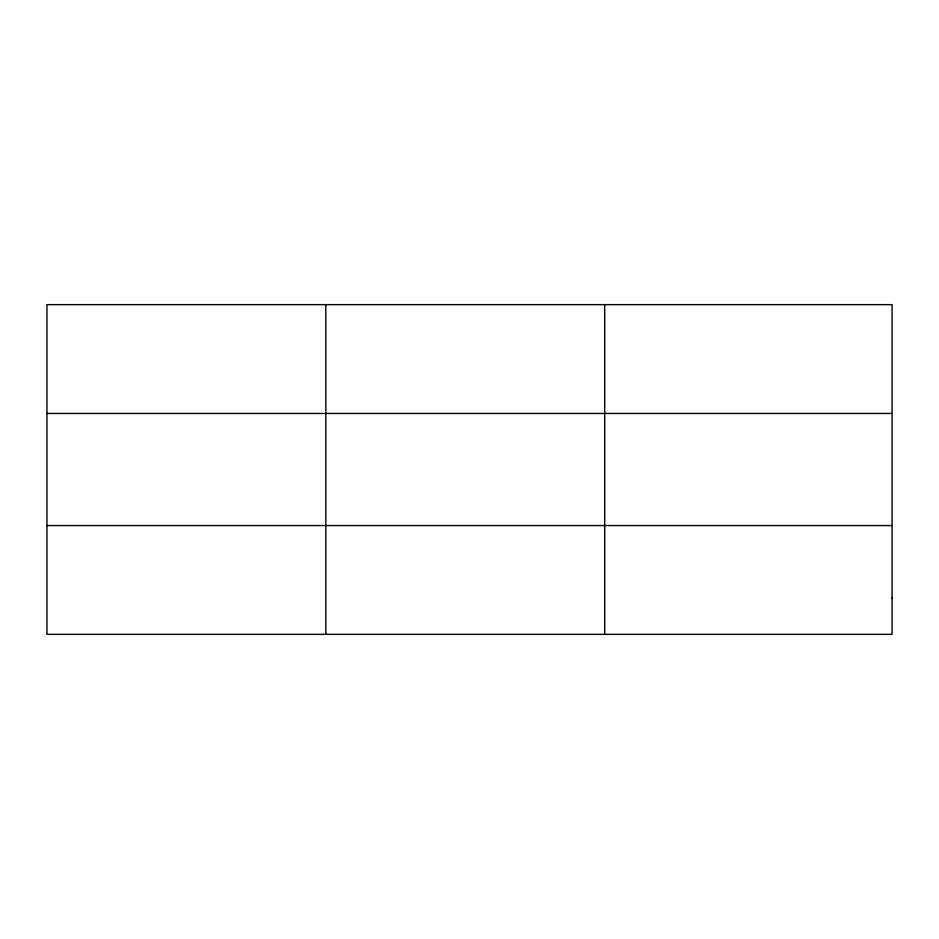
<?xml version="1.0" encoding="UTF-8"?>
<svg xmlns="http://www.w3.org/2000/svg" width="939" height="939" viewBox="0 0 939 939"><rect width="100%" height="100%" fill="white"/><g stroke="black" fill="none" stroke-linecap="round" stroke-linejoin="round"><path stroke-width="1.41" d="M325.833 634.353L325.833 304.647M604.716 634.353L604.716 304.647M46.95 413.453L892.05 413.453M46.95 525.547L892.05 525.547M892.05 598.084L892.05 634.353L46.95 634.353L46.95 304.647L892.05 304.647L892.05 598.084"/></g></svg>
